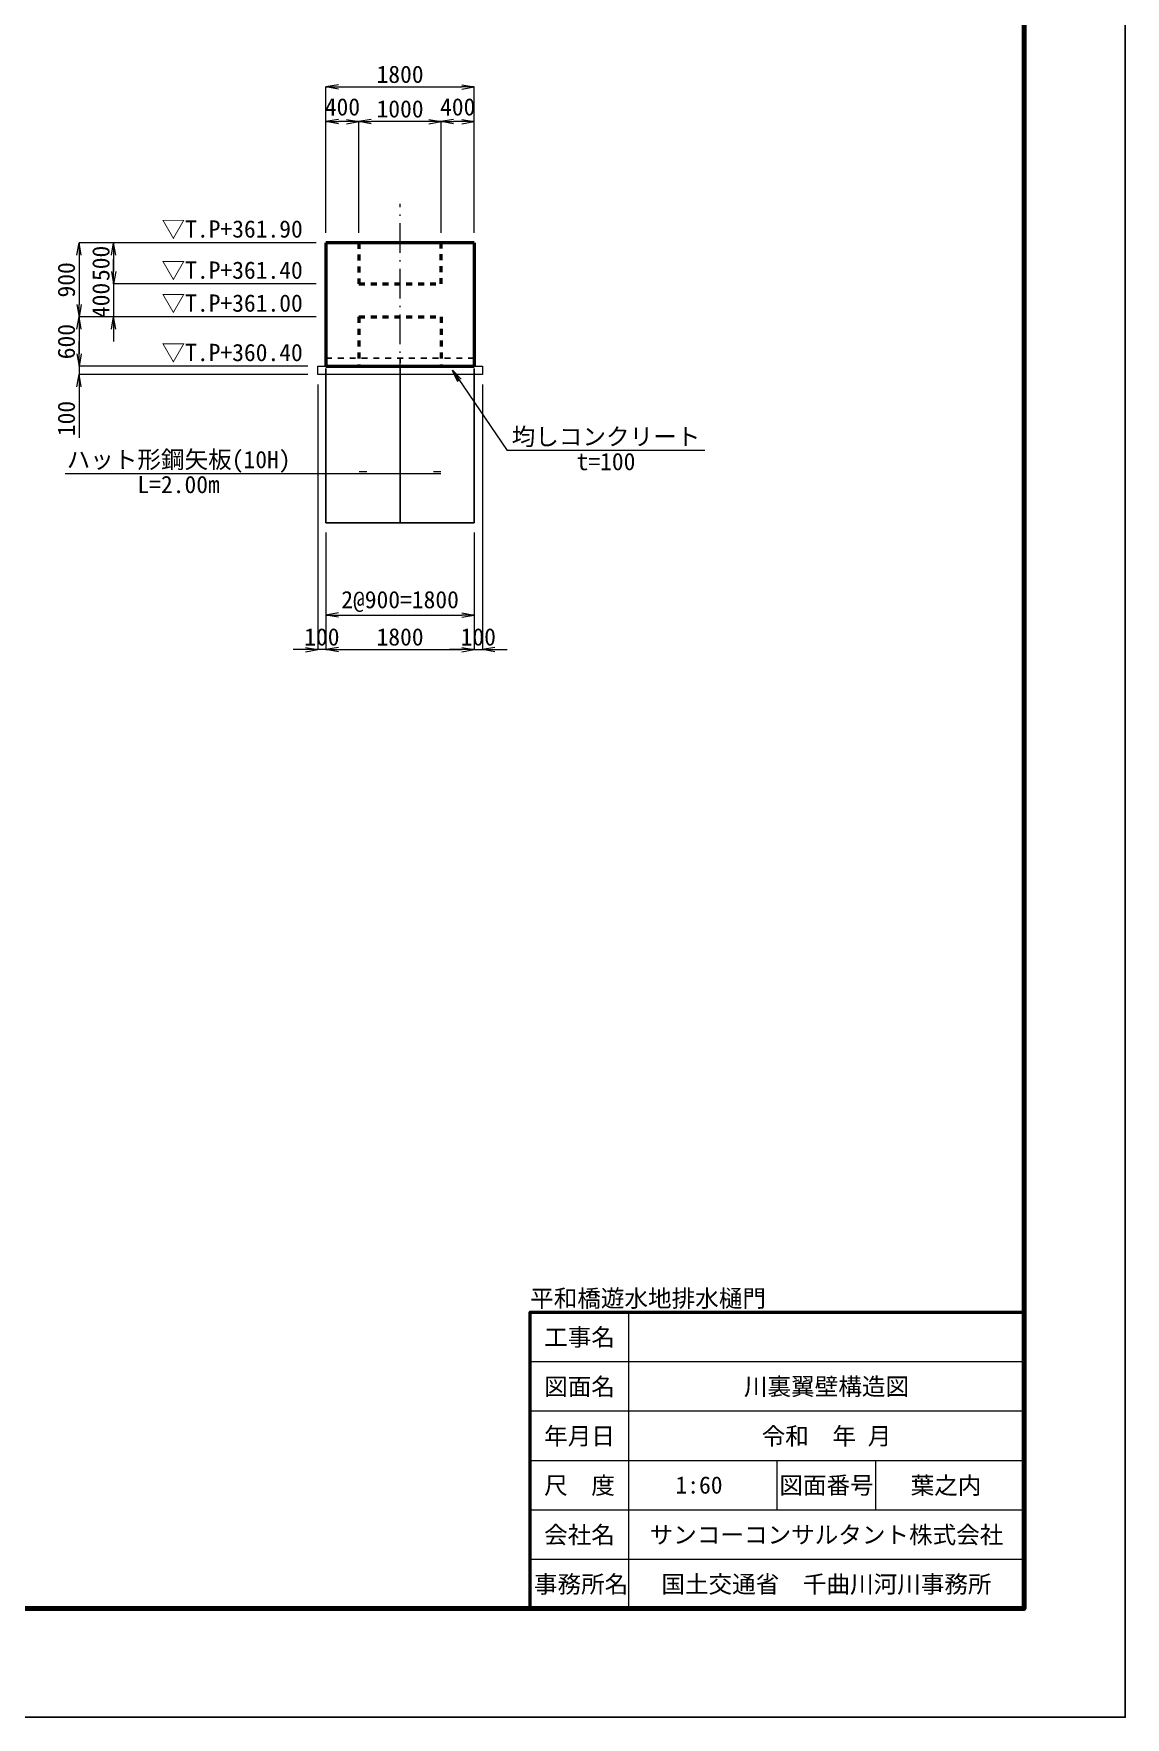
# Model space of a CAD drawing. Header units: millimetres. Extents: x 156724 to 219930, y -17820 to 17820.
# Drawn here: x 206669 to 219930, y -17820 to 2626 of the extents above; entities that cross this region are included whole.
import ezdxf
from ezdxf.enums import TextEntityAlignment as Align

# ---------------------------------------------------------------- set-up
doc = ezdxf.new("R2010")
doc.units = ezdxf.units.MM
doc.header["$LTSCALE"] = 60
doc.header["$PDSIZE"] = 300
for name, pattern in [('SXF_一点短鎖線', [9.25, 6, -1.5, 0.25, -1.5]), ('SXF_跳び破線', [12, 6, -6]), ('一点短鎖線', [9.25, 6, -1.5, 0.25, -1.5])]:
    doc.linetypes.add(name, pattern=pattern)
doc.layers.get('Defpoints').update_dxf_attribs({"color": 151})
for name, color, linetype, lineweight in [('D-BMK', 2, 'SXF_一点短鎖線', 13), ('D-STR', 1, 'Continuous', 50), ('D-STR-DIM', 7, 'Continuous', 13), ('D-STR-HTXT', 7, 'Continuous', 13), ('D-STR-STR3', 4, 'Continuous', 25), ('D-STR-STR7', 3, 'Continuous', 13), ('D-STR-TXT', 7, 'Continuous', 13), ('D-TTL', 2, 'Continuous', 140), ('D-TTL-FRAM', 2, 'Continuous', 50), ('D-TTL-LINE', 7, 'Continuous', 13), ('D-TTL-TXT', 7, 'Continuous', 13)]:
    doc.layers.add(name, color=color, linetype=linetype, lineweight=lineweight)
doc.styles.add('MS ゴシック', font='MS Gothic.ttf')
doc.dimstyles.new('DIM-60', dxfattribs={"dimscale": 60, "dimtxt": 3.5, "dimasz": 2.5, "dimexe": 0, "dimexo": 2, "dimgap": 0.8, "dimtad": 1, "dimdec": 0, "dimzin": 0, "dimdsep": 46, "dimtxsty": 'MS ゴシック', "dimblk": 'OPEN', "dimcen": 0.1, "dimclrd": 256, "dimclre": 256, "dimclrt": 256, "dimaunit": 1, "dimadec": 4, "dimazin": 0, "dimtfac": 1, "dimtdec": 0, "dimtmove": 0, "dimatfit": 3, "dimldrblk": 'OPEN', "dimfxl": 1, "dimtolj": 1, "dimtzin": 0, "dimlwd": -1, "dimlwe": -1, "dimarcsym": 0})
doc.dimstyles.new('DIM-60-F', dxfattribs={"dimscale": 60, "dimtxt": 3.5, "dimasz": 2.5, "dimexe": 0, "dimexo": 2, "dimgap": 0.8, "dimtad": 1, "dimdec": 0, "dimzin": 0, "dimdsep": 46, "dimtxsty": 'MS ゴシック', "dimblk": 'OPEN', "dimcen": 0.1, "dimaunit": 1, "dimadec": 4, "dimazin": 0, "dimtfac": 1, "dimtdec": 0, "dimtmove": 2, "dimatfit": 3, "dimldrblk": 'OPEN', "dimfxl": 1, "dimtolj": 1, "dimtzin": 0, "dimlwd": -1, "dimlwe": -1, "dimarcsym": 2})

# ---------------------------------------------------------------- blocks, each defined once
blk = doc.blocks.new('_Open')
at = {"color": 0, "linetype": 'ByBlock', "lineweight": -2}
for p, q in [((-1, 0.17), (0, 0)), ((-1, -0.17), (0, 0)), ((0, 0), (-1, 0))]:
    blk.add_line(p, q, dxfattribs=at)
blk = doc.blocks.new('*D107')
at = {"layer": 'D-STR-DIM', "color": 0, "transparency": 16777216}
for p, q in [((210220, 206), (210220, 1978)), ((210370, 1978), (211870, 1978)), ((212020, 206), (212020, 1978))]:
    blk.add_line(p, q, dxfattribs=at)
at = {"layer": 'Defpoints', "color": 0, "transparency": 16777216}
for p in [(212020, 1978), (210220, 86), (212020, 86)]:
    blk.add_point(p, dxfattribs=at)
at = {"layer": 'D-STR-DIM', "color": 0, "transparency": 16777216, "xscale": 150, "yscale": 150, "zscale": 150, "rotation": 180}
blk.add_blockref('_Open', (210220, 1978), dxfattribs=at)
at = {"layer": 'D-STR-DIM', "color": 0, "transparency": 16777216, "xscale": 150, "yscale": 150, "zscale": 150}
blk.add_blockref('_Open', (212020, 1978), dxfattribs=at)
at = {"layer": 'D-STR-DIM', "color": 0, "transparency": 16777216, "insert": (211120, 2131), "char_height": 210, "attachment_point": 5, "style": 'MS ゴシック'}
blk.add_mtext('\\A1;1800', dxfattribs=at)
blk = doc.blocks.new('*D108')
at = {"layer": 'D-STR-DIM', "color": 0, "transparency": 16777216}
for p, q in [((211620, 206), (211620, 1558)), ((211870, 1558), (211770, 1558)), ((212020, 206), (212020, 1558))]:
    blk.add_line(p, q, dxfattribs=at)
at = {"layer": 'Defpoints', "color": 0, "transparency": 16777216}
for p in [(211620, 1558), (211620, 86), (212020, 86)]:
    blk.add_point(p, dxfattribs=at)
at = {"layer": 'D-STR-DIM', "color": 0, "transparency": 16777216, "xscale": 150, "yscale": 150, "zscale": 150, "rotation": 180}
blk.add_blockref('_Open', (211620, 1558), dxfattribs=at)
at = {"layer": 'D-STR-DIM', "color": 0, "transparency": 16777216, "xscale": 150, "yscale": 150, "zscale": 150}
blk.add_blockref('_Open', (212020, 1558), dxfattribs=at)
at = {"layer": 'D-STR-DIM', "color": 0, "transparency": 16777216, "insert": (211820, 1735), "char_height": 210, "attachment_point": 5, "style": 'MS ゴシック'}
blk.add_mtext('\\A1;400', dxfattribs=at)
blk = doc.blocks.new('*D109')
at = {"layer": 'D-STR-DIM', "color": 0, "transparency": 16777216}
for p, q in [((210620, 206), (210620, 1558)), ((211470, 1558), (210770, 1558)), ((211620, 206), (211620, 1558))]:
    blk.add_line(p, q, dxfattribs=at)
at = {"layer": 'Defpoints', "color": 0, "transparency": 16777216}
for p in [(210620, 1558), (210620, 86), (211620, 86)]:
    blk.add_point(p, dxfattribs=at)
at = {"layer": 'D-STR-DIM', "color": 0, "transparency": 16777216, "xscale": 150, "yscale": 150, "zscale": 150, "rotation": 180}
blk.add_blockref('_Open', (210620, 1558), dxfattribs=at)
at = {"layer": 'D-STR-DIM', "color": 0, "transparency": 16777216, "xscale": 150, "yscale": 150, "zscale": 150}
blk.add_blockref('_Open', (211620, 1558), dxfattribs=at)
at = {"layer": 'D-STR-DIM', "color": 0, "transparency": 16777216, "insert": (211120, 1711), "char_height": 210, "attachment_point": 5, "style": 'MS ゴシック'}
blk.add_mtext('\\A1;1000', dxfattribs=at)
blk = doc.blocks.new('*D110')
at = {"layer": 'D-STR-DIM', "color": 0, "transparency": 16777216}
for p, q in [((210220, 206), (210220, 1558)), ((210470, 1558), (210370, 1558)), ((210620, 206), (210620, 1558))]:
    blk.add_line(p, q, dxfattribs=at)
at = {"layer": 'Defpoints', "color": 0, "transparency": 16777216}
for p in [(210220, 1558), (210220, 86), (210620, 86)]:
    blk.add_point(p, dxfattribs=at)
at = {"layer": 'D-STR-DIM', "color": 0, "transparency": 16777216, "xscale": 150, "yscale": 150, "zscale": 150, "rotation": 180}
blk.add_blockref('_Open', (210220, 1558), dxfattribs=at)
at = {"layer": 'D-STR-DIM', "color": 0, "transparency": 16777216, "xscale": 150, "yscale": 150, "zscale": 150}
blk.add_blockref('_Open', (210620, 1558), dxfattribs=at)
at = {"layer": 'D-STR-DIM', "color": 0, "transparency": 16777216, "insert": (210420, 1735), "char_height": 210, "attachment_point": 5, "style": 'MS ゴシック'}
blk.add_mtext('\\A1;400', dxfattribs=at)
blk = doc.blocks.new('*D111')
at = {"layer": 'D-STR-DIM', "color": 0, "transparency": 16777216}
for p, q in [((210220, -3434), (210220, -4434)), ((212020, -3434), (212020, -4434)), ((210370, -4434), (211870, -4434))]:
    blk.add_line(p, q, dxfattribs=at)
at = {"layer": 'Defpoints', "color": 0, "transparency": 16777216}
for p in [(210220, -3314), (212020, -3314), (212020, -4434)]:
    blk.add_point(p, dxfattribs=at)
at = {"layer": 'D-STR-DIM', "color": 0, "transparency": 16777216, "xscale": 150, "yscale": 150, "zscale": 150, "rotation": 180}
blk.add_blockref('_Open', (210220, -4434), dxfattribs=at)
at = {"layer": 'D-STR-DIM', "color": 0, "transparency": 16777216, "xscale": 150, "yscale": 150, "zscale": 150}
blk.add_blockref('_Open', (212020, -4434), dxfattribs=at)
at = {"layer": 'D-STR-DIM', "color": 0, "transparency": 16777216, "insert": (211120, -4270), "char_height": 210, "attachment_point": 5, "style": 'MS ゴシック'}
blk.add_mtext('\\A1;2@900=1800', dxfattribs=at)
blk = doc.blocks.new('*D112')
at = {"layer": 'D-STR-DIM', "color": 0, "transparency": 16777216}
for p, q in [((210220, -3434), (210220, -4854)), ((212020, -3434), (212020, -4854)), ((210370, -4854), (211870, -4854))]:
    blk.add_line(p, q, dxfattribs=at)
at = {"layer": 'Defpoints', "color": 0, "transparency": 16777216}
for p in [(210220, -3314), (212020, -3314), (212020, -4854)]:
    blk.add_point(p, dxfattribs=at)
at = {"layer": 'D-STR-DIM', "color": 0, "transparency": 16777216, "xscale": 150, "yscale": 150, "zscale": 150, "rotation": 180}
blk.add_blockref('_Open', (210220, -4854), dxfattribs=at)
at = {"layer": 'D-STR-DIM', "color": 0, "transparency": 16777216, "xscale": 150, "yscale": 150, "zscale": 150}
blk.add_blockref('_Open', (212020, -4854), dxfattribs=at)
at = {"layer": 'D-STR-DIM', "color": 0, "transparency": 16777216, "insert": (211120, -4701), "char_height": 210, "attachment_point": 5, "style": 'MS ゴシック'}
blk.add_mtext('\\A1;1800', dxfattribs=at)
blk = doc.blocks.new('*D113')
at = {"layer": 'D-STR-DIM', "transparency": 16777216}
for p, q in [((212120, -1634), (212120, -4854)), ((212020, -3434), (212020, -4854)), ((211870, -4854), (211720, -4854)), ((212020, -4854), (212120, -4854)), ((212270, -4854), (212420, -4854))]:
    blk.add_line(p, q, dxfattribs=at)
at = {"layer": 'Defpoints', "color": 0, "transparency": 16777216}
for p in [(212120, -1514), (212020, -3314), (212120, -4854)]:
    blk.add_point(p, dxfattribs=at)
at = {"layer": 'D-STR-DIM', "transparency": 16777216, "xscale": 150, "yscale": 150, "zscale": 150}
blk.add_blockref('_Open', (212020, -4854), dxfattribs=at)
at = {"layer": 'D-STR-DIM', "transparency": 16777216, "xscale": 150, "yscale": 150, "zscale": 150, "rotation": 180}
blk.add_blockref('_Open', (212120, -4854), dxfattribs=at)
at = {"layer": 'D-STR-DIM', "transparency": 16777216, "insert": (212070, -4701), "char_height": 210, "attachment_point": 5, "style": 'MS ゴシック'}
blk.add_mtext('\\A1;100', dxfattribs=at)
blk = doc.blocks.new('*D114')
at = {"layer": 'D-STR-DIM', "transparency": 16777216}
for p, q in [((210120, -1634), (210120, -4854)), ((210220, -3434), (210220, -4854)), ((209970, -4854), (209820, -4854)), ((210220, -4854), (210120, -4854)), ((210370, -4854), (210520, -4854))]:
    blk.add_line(p, q, dxfattribs=at)
at = {"layer": 'Defpoints', "color": 0, "transparency": 16777216}
for p in [(210120, -1514), (210220, -3314), (210120, -4854)]:
    blk.add_point(p, dxfattribs=at)
at = {"layer": 'D-STR-DIM', "transparency": 16777216, "xscale": 150, "yscale": 150, "zscale": 150}
blk.add_blockref('_Open', (210120, -4854), dxfattribs=at)
at = {"layer": 'D-STR-DIM', "transparency": 16777216, "xscale": 150, "yscale": 150, "zscale": 150, "rotation": 180}
blk.add_blockref('_Open', (210220, -4854), dxfattribs=at)
at = {"layer": 'D-STR-DIM', "transparency": 16777216, "insert": (210170, -4701), "char_height": 210, "attachment_point": 5, "style": 'MS ゴシック'}
blk.add_mtext('\\A1;100', dxfattribs=at)
blk = doc.blocks.new('*D115')
at = {"layer": 'D-STR-DIM', "color": 0, "transparency": 16777216}
for p, q in [((210100, 86), (207220, 86)), ((207220, -64), (207220, -664)), ((210100, -814), (207220, -814))]:
    blk.add_line(p, q, dxfattribs=at)
at = {"layer": 'Defpoints', "color": 0, "transparency": 16777216}
for p in [(210220, 86), (207220, -814), (210220, -814)]:
    blk.add_point(p, dxfattribs=at)
at = {"layer": 'D-STR-DIM', "color": 0, "transparency": 16777216, "xscale": 150, "yscale": 150, "zscale": 150}
for p, rotation in [((207220, 86), 90), ((207220, -814), 270)]:
    blk.add_blockref('_Open', p, dxfattribs=dict(at, rotation=rotation))
at = {"layer": 'D-STR-DIM', "color": 0, "transparency": 16777216, "insert": (207067, -364), "char_height": 210, "attachment_point": 5, "rotation": 90, "style": 'MS ゴシック'}
blk.add_mtext('\\A1;900', dxfattribs=at)
blk = doc.blocks.new('*D116')
at = {"layer": 'D-STR-DIM', "transparency": 16777216}
for p, q in [((207220, -1264), (207220, -1114)), ((210000, -1414), (207220, -1414)), ((207220, -1414), (207220, -1514)), ((210000, -1514), (207220, -1514)), ((207220, -1664), (207220, -2282))]:
    blk.add_line(p, q, dxfattribs=at)
at = {"layer": 'Defpoints', "color": 0, "transparency": 16777216}
for p in [(210120, -1414), (207220, -1514), (210120, -1514)]:
    blk.add_point(p, dxfattribs=at)
at = {"layer": 'D-STR-DIM', "transparency": 16777216, "xscale": 150, "yscale": 150, "zscale": 150}
for p, rotation in [((207220, -1414), 270), ((207220, -1514), 90)]:
    blk.add_blockref('_Open', p, dxfattribs=dict(at, rotation=rotation))
at = {"layer": 'D-STR-DIM', "transparency": 16777216, "insert": (207067, -2048), "char_height": 210, "attachment_point": 5, "rotation": 90, "style": 'MS ゴシック'}
blk.add_mtext('\\A1;100', dxfattribs=at)
blk = doc.blocks.new('*D117')
at = {"layer": 'D-STR-DIM', "color": 0, "transparency": 16777216}
for p, q in [((210100, 86), (207640, 86)), ((207640, -64), (207640, -264)), ((210100, -414), (207640, -414))]:
    blk.add_line(p, q, dxfattribs=at)
at = {"layer": 'Defpoints', "color": 0, "transparency": 16777216}
for p in [(210220, 86), (207640, -414), (210220, -414)]:
    blk.add_point(p, dxfattribs=at)
at = {"layer": 'D-STR-DIM', "color": 0, "transparency": 16777216, "xscale": 150, "yscale": 150, "zscale": 150}
for p, rotation in [((207640, 86), 90), ((207640, -414), 270)]:
    blk.add_blockref('_Open', p, dxfattribs=dict(at, rotation=rotation))
at = {"layer": 'D-STR-DIM', "color": 0, "transparency": 16777216, "insert": (207487, -164), "char_height": 210, "attachment_point": 5, "rotation": 90, "style": 'MS ゴシック'}
blk.add_mtext('\\A1;500', dxfattribs=at)
blk = doc.blocks.new('*D118')
at = {"layer": 'D-STR-DIM', "color": 0, "transparency": 16777216}
for p, q in [((207640, -264), (207640, -114)), ((210100, -414), (207640, -414)), ((207640, -414), (207640, -814)), ((210100, -814), (207640, -814)), ((207640, -964), (207640, -1114))]:
    blk.add_line(p, q, dxfattribs=at)
at = {"layer": 'Defpoints', "color": 0, "transparency": 16777216}
for p in [(210220, -414), (207640, -814), (210220, -814)]:
    blk.add_point(p, dxfattribs=at)
at = {"layer": 'D-STR-DIM', "color": 0, "transparency": 16777216, "xscale": 150, "yscale": 150, "zscale": 150}
for p, rotation in [((207640, -414), 270), ((207640, -814), 90)]:
    blk.add_blockref('_Open', p, dxfattribs=dict(at, rotation=rotation))
at = {"layer": 'D-STR-DIM', "color": 0, "transparency": 16777216, "insert": (207487, -614), "char_height": 210, "attachment_point": 5, "rotation": 90, "style": 'MS ゴシック'}
blk.add_mtext('\\A1;400', dxfattribs=at)
blk = doc.blocks.new('*D119')
at = {"layer": 'D-STR-DIM', "color": 0, "transparency": 16777216}
for p, q in [((210100, -814), (207220, -814)), ((207220, -964), (207220, -1264)), ((210000, -1414), (207220, -1414))]:
    blk.add_line(p, q, dxfattribs=at)
at = {"layer": 'Defpoints', "color": 0, "transparency": 16777216}
for p in [(210220, -814), (207220, -1414), (210120, -1414)]:
    blk.add_point(p, dxfattribs=at)
at = {"layer": 'D-STR-DIM', "color": 0, "transparency": 16777216, "xscale": 150, "yscale": 150, "zscale": 150}
for p, rotation in [((207220, -814), 90), ((207220, -1414), 270)]:
    blk.add_blockref('_Open', p, dxfattribs=dict(at, rotation=rotation))
at = {"layer": 'D-STR-DIM', "color": 0, "transparency": 16777216, "insert": (207067, -1114), "char_height": 210, "attachment_point": 5, "rotation": 90, "style": 'MS ゴシック'}
blk.add_mtext('\\A1;600', dxfattribs=at)

msp = doc.modelspace()

# ---------------------------------------------------------------- linework, layer by layer
at = {"layer": 'D-BMK', "linetype": '一点短鎖線'}
msp.add_line((211119.8, -2255.2), (211119.8, 560.8), dxfattribs=at)
at = {"layer": 'D-STR'}
for p, q in [((212019.8, 86.1), (210219.8, 86.1)), ((210219.8, 86.1), (210219.8, -1413.9)), ((212019.8, 86.1), (212019.8, -1413.9)), ((210219.8, -1413.9), (212019.8, -1413.9))]:
    msp.add_line(p, q, dxfattribs=at)
at = {"layer": 'D-STR', "linetype": 'SXF_跳び破線', "ltscale": 0.2}
for p, q in [((210619.8, -813.9), (211619.8, -813.9)), ((210619.8, -813.9), (210619.8, -1413.9)), ((211619.8, -813.9), (211619.8, -1413.9))]:
    msp.add_line(p, q, dxfattribs=at)
msp.add_lwpolyline([(210619.8, 86.1), (210619.8, -413.9), (211619.8, -413.9), (211619.8, 86.1)], dxfattribs=at)
at = {"layer": 'D-STR-HTXT'}
for p, q in [((214821.2, -2435.3), (212421.2, -2435.3)), ((207050, -2713.9), (209810, -2713.9)), ((209810, -2713.9), (211614.8, -2713.9)), ((210714.8, -2695.9), (210624.8, -2695.9)), ((211614.8, -2695.9), (211524.8, -2695.9))]:
    msp.add_line(p, q, dxfattribs=at)
at = {"layer": 'D-STR-STR3', "linetype": 'SXF_跳び破線', "ltscale": 0.2}
for p, q in [((212019.8, -1313.9), (210219.8, -1313.9)), ((210219.8, -1513.9), (210219.8, -1313.9)), ((211119.8, -1513.9), (211119.8, -1313.9)), ((212019.8, -1513.9), (212019.8, -1313.9))]:
    msp.add_line(p, q, dxfattribs=at)
at = {"layer": 'D-STR-STR3'}
for p, q in [((210219.8, -3313.9), (210219.8, -1513.9)), ((211119.8, -3313.9), (211119.8, -1513.9)), ((212019.8, -3313.9), (212019.8, -1513.9)), ((210219.8, -3313.9), (212019.8, -3313.9))]:
    msp.add_line(p, q, dxfattribs=at)
at = {"layer": 'D-STR-STR7'}
msp.add_lwpolyline([(212019.8, -1413.9), (212119.8, -1413.9), (212119.8, -1513.9), (210119.8, -1513.9), (210119.8, -1413.9), (210219.8, -1413.9)], dxfattribs=at)
at = {"layer": 'D-TTL'}
msp.add_lwpolyline([(170699.5, 16500), (170699.5, -16500), (218699.5, -16500), (218699.5, 16500)], close=True, dxfattribs=at)
at = {"layer": 'D-TTL-FRAM'}
msp.add_lwpolyline([(212699.5, -16500), (212699.5, -12900), (218699.5, -12900)], dxfattribs=at)
at = {"layer": 'D-TTL-LINE'}
for p, q in [((213899.5, -16500), (213899.5, -12900)), ((212699.5, -13500), (218699.5, -13500)), ((212699.5, -14100), (218699.5, -14100)), ((212699.5, -14700), (218699.5, -14700)), ((215699.5, -15300), (215699.5, -14700)), ((216899.5, -15300), (216899.5, -14700)), ((212699.5, -15300), (218699.5, -15300)), ((212699.5, -15900), (218699.5, -15900))]:
    msp.add_line(p, q, dxfattribs=at)
at = {"layer": 'Defpoints', "color": 1}
msp.add_lwpolyline([(169469.5, 17820), (169469.5, -17820), (219929.5, -17820), (219929.5, 17820)], close=True, dxfattribs=at)

# ---------------------------------------------------------------- texts
at = {"layer": 'D-STR-TXT', "style": 'MS ゴシック'}
for s, p in [('▽T.P+361.90', (208222.8, 86.1)), ('▽T.P+361.40', (208222.8, -413.9)), ('▽T.P+361.00', (208222.8, -813.9)), ('▽T.P+360.40', (208222.8, -1413.9))]:
    msp.add_text(s, height=210, dxfattribs=at).set_placement(p, align=Align.BOTTOM_LEFT)
for s, p in [('均しコンクリート', (213621.2, -2435.3)), ('ハット形鋼矢板(10H)', (208430, -2713.9))]:
    msp.add_text(s, height=210, dxfattribs=at).set_placement(p, align=Align.BOTTOM_CENTER)
for s, p in [('t=100', (213621.2, -2465.3)), ('L=2.00m', (208430, -2743.9))]:
    msp.add_text(s, height=210, dxfattribs=at).set_placement(p, align=Align.TOP_CENTER)
at = {"layer": 'D-TTL-TXT', "style": 'MS ゴシック'}
msp.add_text('平和橋遊水地排水樋門', height=210, dxfattribs=at).set_placement((212699.5, -12900), align=Align.BOTTOM_LEFT)
for s, p in [('工事名', (213299.5, -13200)), ('図面名', (213299.5, -13800)), ('川裏翼壁構造図', (216299.5, -13800)), ('年月日', (213299.5, -14400)), ('令和  年 月', (216299.5, -14400)), ('尺\u3000度', (213299.5, -15000)), ('1:60', (214751.4, -15000)), ('図面番号', (216299.5, -15000)), ('葉之内', (217751.4, -15000)), ('会社名', (213299.5, -15600)), ('サンコーコンサルタント株式会社', (216299.5, -15600)), ('事務所名', (213318.8, -16200)), ('国土交通省\u3000千曲川河川事務所', (216299.5, -16200))]:
    msp.add_text(s, height=210, dxfattribs=at).set_placement(p, align=Align.MIDDLE)

# ---------------------------------------------------------------- dimensions: what is measured, and where the dimension line sits
at = {"layer": 'D-STR-DIM'}
for base, p1, p2, picture, middle in [((212019.8, 1978.3), (210219.8, 86.1), (212019.8, 86.1), '*D107', (211119.8, 2131.3)), ((210219.8, 1558.3), (210619.8, 86.1), (210219.8, 86.1), '*D110', (210419.8, 1735.3)), ((210619.8, 1558.3), (211619.8, 86.1), (210619.8, 86.1), '*D109', (211119.8, 1711.3)), ((211619.8, 1558.3), (212019.8, 86.1), (211619.8, 86.1), '*D108', (211819.8, 1735.3)), ((212019.8, -4853.9), (210219.8, -3313.9), (212019.8, -3313.9), '*D112', (211119.8, -4700.9))]:
    dim = msp.add_linear_dim(base=base, p1=p1, p2=p2, dimstyle='DIM-60-F', dxfattribs=at)
    dim.commit()
    dim.dimension.update_dxf_attribs({"geometry": picture, "text_midpoint": middle})
for base, p1, p2, dimstyle, picture, middle in [((207219.6, -813.9), (210219.8, 86.1), (210219.8, -813.9), 'DIM-60-F', '*D115', (207066.6, -363.9)), ((207639.6, -413.9), (210219.8, 86.1), (210219.8, -413.9), 'DIM-60-F', '*D117', (207486.6, -163.9)), ((207219.6, -1513.9), (210119.8, -1413.9), (210119.8, -1513.9), 'DIM-60', '*D116', (207066.6, -2047.9))]:
    dim = msp.add_linear_dim(base=base, p1=p1, p2=p2, angle=90, dimstyle=dimstyle, dxfattribs=at)
    dim.commit()
    dim.dimension.update_dxf_attribs({"geometry": picture, "text_midpoint": middle})
for base, p1, p2, picture, middle in [((207639.6, -813.9), (210219.8, -413.9), (210219.8, -813.9), '*D118', (207486.6, -613.9)), ((207219.6, -1413.9), (210219.8, -813.9), (210119.8, -1413.9), '*D119', (207066.6, -1113.9))]:
    dim = msp.add_linear_dim(base=base, p1=p1, p2=p2, angle=90, dimstyle='DIM-60-F', override={"dimtix": 1}, dxfattribs=at)
    dim.commit()
    dim.dimension.update_dxf_attribs({"geometry": picture, "text_midpoint": middle})
for base, p1, p2, picture, middle in [((210119.8, -4853.9), (210219.8, -3313.9), (210119.8, -1513.9), '*D114', (210169.8, -4853.9)), ((212119.8, -4853.9), (212019.8, -3313.9), (212119.8, -1513.9), '*D113', (212069.8, -4853.9))]:
    dim = msp.add_linear_dim(base=base, p1=p1, p2=p2, dimstyle='DIM-60', dxfattribs=at)
    dim.commit()
    dim.dimension.update_dxf_attribs({"geometry": picture, "text_midpoint": middle, "dimtype": 160})
dim = msp.add_linear_dim(base=(212019.8, -4433.9), p1=(210219.8, -3313.9), p2=(212019.8, -3313.9), text='2@900=<>', dimstyle='DIM-60-F', dxfattribs=at)
dim.commit()
dim.dimension.update_dxf_attribs({"geometry": '*D111', "text_midpoint": (211119.8, -4269.7)})

# ---------------------------------------------------------------- leaders
at = {"layer": 'D-STR-HTXT'}
msp.add_leader([(211758.5, -1460.6), (212421.2, -2435.3)], dimstyle='DIM-60-F', override={"dimtad": 0}, dxfattribs=at)

doc.saveas('drawing.dxf')
